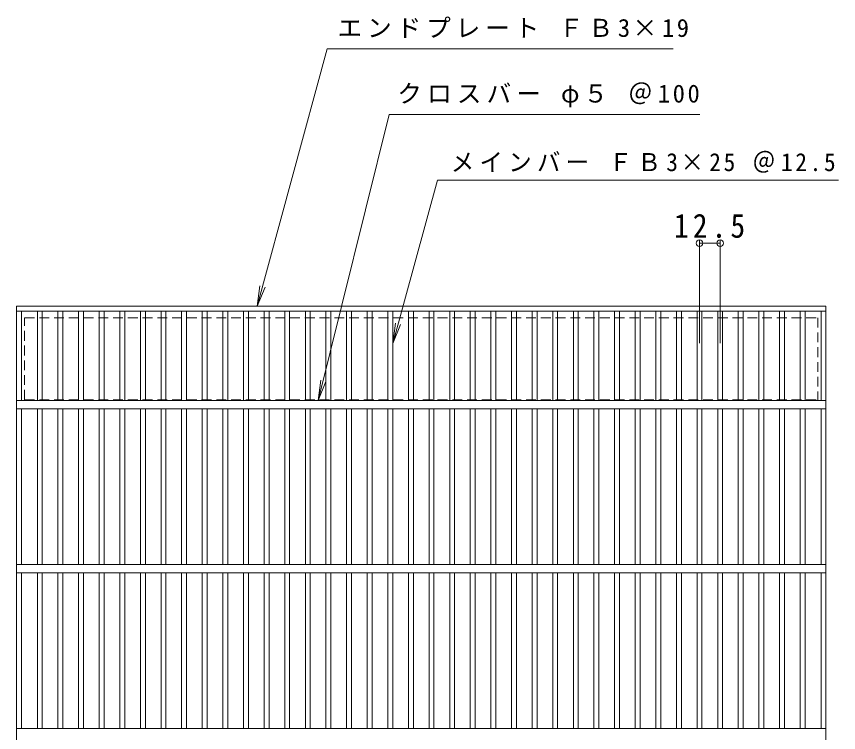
# Model space of a CAD drawing. Units: millimetres, scale not verified. Extents: x -685 to 892, y -689 to 649.
# Drawn here: x -683 to -182, y 212 to 649 of the extents above; entities that cross this region are included whole.
import ezdxf

# ---------------------------------------------------------------- set-up
doc = ezdxf.new("R2010")
doc.units = ezdxf.units.MM
doc.header["$LTSCALE"] = 5
doc.header["$PDMODE"] = 32
doc.header["$PDSIZE"] = 4
doc.linetypes.add('DASHED1', pattern=[1.8, 1.2, -0.6])
for name, color, linetype, lineweight in [('1-1_1-1ﾚｲﾔ', 2, 'Continuous', 9), ('1-2_1-2ﾚｲﾔ', 3, 'Continuous', 9), ('1-4_1-4ﾚｲﾔ', 7, 'Continuous', 9), ('1-5_1-5ﾚｲﾔ', 7, 'Continuous', 9)]:
    doc.layers.add(name, color=color, linetype=linetype, lineweight=lineweight)
doc.styles.add('ＭＳ ゴシック', font='')
doc.styles.get('ＭＳ ゴシック').set_extended_font_data('MS Gothic')

msp = doc.modelspace()

# ---------------------------------------------------------------- linework, layer by layer
at = {"layer": '1-1_1-1ﾚｲﾔ', "linetype": 'DASHED1'}
for p, q in [((-678.189, 464.824), (-194.189, 464.824)), ((-678.189, 414.825), (-678.189, 464.824)), ((-194.189, 464.824), (-194.189, 414.825)), ((-678.189, 414.825), (-194.189, 414.825))]:
    msp.add_line(p, q, dxfattribs=at)
at = {"layer": '1-2_1-2ﾚｲﾔ'}
for p, q in [((-683.189, 471.825), (-189.189, 471.825)), ((-683.189, -148.175), (-683.189, 471.825)), ((-189.189, 471.825), (-189.189, -148.175)), ((-683.189, 468.825), (-189.189, 468.825)), ((-680.188, 468.825), (-680.188, 414.326)), ((-670.429, 414.326), (-670.429, 468.825)), ((-667.429, 414.326), (-667.429, 468.825)), ((-657.849, 414.326), (-657.849, 468.825)), ((-654.849, 414.326), (-654.849, 468.825)), ((-645.269, 414.326), (-645.269, 468.825)), ((-642.269, 414.326), (-642.269, 468.825)), ((-632.688, 414.326), (-632.688, 468.825)), ((-629.689, 414.326), (-629.689, 468.825)), ((-620.108, 414.326), (-620.108, 468.825)), ((-617.109, 414.326), (-617.109, 468.825)), ((-607.529, 414.326), (-607.529, 468.825)), ((-604.529, 414.326), (-604.529, 468.825)), ((-594.949, 414.326), (-594.949, 468.825)), ((-591.948, 414.326), (-591.948, 468.825)), ((-582.369, 414.326), (-582.369, 468.825)), ((-579.369, 414.326), (-579.369, 468.825)), ((-569.789, 414.326), (-569.789, 468.825)), ((-566.789, 414.326), (-566.789, 468.825)), ((-557.209, 414.326), (-557.209, 468.825)), ((-554.209, 414.326), (-554.209, 468.825)), ((-544.629, 414.326), (-544.629, 468.825)), ((-541.629, 414.326), (-541.629, 468.825)), ((-532.049, 414.326), (-532.049, 468.825)), ((-529.048, 414.326), (-529.048, 468.825)), ((-519.469, 414.326), (-519.469, 468.825)), ((-516.468, 414.326), (-516.468, 468.825)), ((-506.889, 414.326), (-506.889, 468.825)), ((-503.888, 414.326), (-503.888, 468.825)), ((-494.308, 414.326), (-494.308, 468.825)), ((-491.308, 414.326), (-491.308, 468.825)), ((-481.729, 414.326), (-481.729, 468.825)), ((-478.728, 414.326), (-478.728, 468.825)), ((-469.149, 414.326), (-469.149, 468.825)), ((-466.149, 414.326), (-466.149, 468.825)), ((-456.569, 414.326), (-456.569, 468.825)), ((-453.568, 414.326), (-453.568, 468.825)), ((-443.989, 414.326), (-443.989, 468.825)), ((-440.989, 414.326), (-440.989, 468.825)), ((-431.408, 414.326), (-431.408, 468.825)), ((-428.409, 414.326), (-428.409, 468.825)), ((-418.829, 414.326), (-418.829, 468.825)), ((-415.829, 414.326), (-415.829, 468.825)), ((-406.249, 414.326), (-406.249, 468.825)), ((-403.249, 414.326), (-403.249, 468.825)), ((-393.668, 414.326), (-393.668, 468.825)), ((-390.668, 414.326), (-390.668, 468.825)), ((-381.088, 414.326), (-381.088, 468.825)), ((-378.088, 414.326), (-378.088, 468.825)), ((-368.509, 414.326), (-368.509, 468.825)), ((-365.508, 414.326), (-365.508, 468.825)), ((-355.928, 414.326), (-355.928, 468.825)), ((-352.928, 414.326), (-352.928, 468.825)), ((-343.348, 414.326), (-343.348, 468.825)), ((-340.348, 414.326), (-340.348, 468.825)), ((-330.769, 414.326), (-330.769, 468.825)), ((-327.769, 414.326), (-327.769, 468.825)), ((-318.189, 414.326), (-318.189, 468.825)), ((-315.188, 414.326), (-315.188, 468.825)), ((-305.609, 414.326), (-305.609, 468.825)), ((-302.608, 414.326), (-302.608, 468.825)), ((-293.028, 414.326), (-293.028, 468.825)), ((-290.028, 414.326), (-290.028, 468.825)), ((-280.448, 414.326), (-280.448, 468.825)), ((-277.448, 414.326), (-277.448, 468.825)), ((-267.868, 414.326), (-267.868, 468.825)), ((-264.868, 414.326), (-264.868, 468.825)), ((-255.288, 414.326), (-255.288, 468.825)), ((-252.289, 414.326), (-252.289, 468.825)), ((-242.708, 414.326), (-242.708, 468.825)), ((-239.709, 414.326), (-239.709, 468.825)), ((-230.128, 414.326), (-230.128, 468.825)), ((-227.129, 414.326), (-227.129, 468.825)), ((-217.548, 414.326), (-217.548, 468.825)), ((-214.549, 414.326), (-214.549, 468.825)), ((-204.968, 414.326), (-204.968, 468.825)), ((-201.968, 414.326), (-201.968, 468.825)), ((-192.189, 414.326), (-192.189, 468.825)), ((-683.189, 414.326), (-189.189, 414.326)), ((-683.189, 409.326), (-189.189, 409.326)), ((-680.188, 409.326), (-680.188, 314.326)), ((-670.429, 314.326), (-670.429, 409.326)), ((-667.429, 314.326), (-667.429, 409.326)), ((-657.849, 314.326), (-657.849, 409.326)), ((-654.849, 314.326), (-654.849, 409.326)), ((-645.269, 314.326), (-645.269, 409.326)), ((-642.269, 314.326), (-642.269, 409.326)), ((-632.688, 314.326), (-632.688, 409.326)), ((-629.689, 314.326), (-629.689, 409.326)), ((-620.108, 314.326), (-620.108, 409.326)), ((-617.109, 314.326), (-617.109, 409.326)), ((-607.529, 314.326), (-607.529, 409.326)), ((-604.529, 314.326), (-604.529, 409.326)), ((-594.949, 314.326), (-594.949, 409.326)), ((-591.948, 314.326), (-591.948, 409.326)), ((-582.369, 314.326), (-582.369, 409.326)), ((-579.369, 314.326), (-579.369, 409.326)), ((-569.789, 314.326), (-569.789, 409.326)), ((-566.789, 314.326), (-566.789, 409.326)), ((-557.209, 314.326), (-557.209, 409.326)), ((-554.209, 314.326), (-554.209, 409.326)), ((-544.629, 314.326), (-544.629, 409.326)), ((-541.629, 314.326), (-541.629, 409.326)), ((-532.049, 314.326), (-532.049, 409.326)), ((-529.048, 314.326), (-529.048, 409.326)), ((-519.469, 314.326), (-519.469, 409.326)), ((-516.468, 314.326), (-516.468, 409.326)), ((-506.889, 314.326), (-506.889, 409.326)), ((-503.888, 314.326), (-503.888, 409.326)), ((-494.308, 314.326), (-494.308, 409.326)), ((-491.308, 314.326), (-491.308, 409.326)), ((-481.729, 314.326), (-481.729, 409.326)), ((-478.728, 314.326), (-478.728, 409.326)), ((-469.149, 314.326), (-469.149, 409.326)), ((-466.149, 314.326), (-466.149, 409.326)), ((-456.569, 314.326), (-456.569, 409.326)), ((-453.568, 314.326), (-453.568, 409.326)), ((-443.989, 314.326), (-443.989, 409.326)), ((-440.989, 314.326), (-440.989, 409.326)), ((-431.408, 314.326), (-431.408, 409.326)), ((-428.409, 314.326), (-428.409, 409.326)), ((-418.829, 314.326), (-418.829, 409.326)), ((-415.829, 314.326), (-415.829, 409.326)), ((-406.249, 314.326), (-406.249, 409.326)), ((-403.249, 314.326), (-403.249, 409.326)), ((-393.668, 314.326), (-393.668, 409.326)), ((-390.668, 314.326), (-390.668, 409.326)), ((-381.088, 314.326), (-381.088, 409.326)), ((-378.088, 314.326), (-378.088, 409.326)), ((-368.509, 314.326), (-368.509, 409.326)), ((-365.508, 314.326), (-365.508, 409.326)), ((-355.928, 314.326), (-355.928, 409.326)), ((-352.928, 314.326), (-352.928, 409.326)), ((-343.348, 314.326), (-343.348, 409.326)), ((-340.348, 314.326), (-340.348, 409.326)), ((-330.769, 314.326), (-330.769, 409.326)), ((-327.769, 314.326), (-327.769, 409.326)), ((-318.189, 314.326), (-318.189, 409.326)), ((-315.188, 314.326), (-315.188, 409.326)), ((-305.609, 314.326), (-305.609, 409.326)), ((-302.608, 314.326), (-302.608, 409.326)), ((-293.028, 314.326), (-293.028, 409.326)), ((-290.028, 314.326), (-290.028, 409.326)), ((-280.448, 314.326), (-280.448, 409.326)), ((-277.448, 314.326), (-277.448, 409.326)), ((-267.868, 314.326), (-267.868, 409.326)), ((-264.868, 314.326), (-264.868, 409.326)), ((-255.288, 314.326), (-255.288, 409.326)), ((-252.289, 314.326), (-252.289, 409.326)), ((-242.708, 314.326), (-242.708, 409.326)), ((-239.709, 314.326), (-239.709, 409.326)), ((-230.128, 314.326), (-230.128, 409.326)), ((-227.129, 314.326), (-227.129, 409.326)), ((-217.548, 314.326), (-217.548, 409.326)), ((-214.549, 314.326), (-214.549, 409.326)), ((-204.968, 314.326), (-204.968, 409.326)), ((-201.968, 314.326), (-201.968, 409.326)), ((-192.189, 314.326), (-192.189, 409.326)), ((-683.189, 314.325), (-189.189, 314.325)), ((-683.189, 309.325), (-189.189, 309.325)), ((-680.188, 214.325), (-680.188, 309.325)), ((-670.429, 309.325), (-670.429, 214.325)), ((-667.429, 309.325), (-667.429, 214.325)), ((-657.849, 309.325), (-657.849, 214.325)), ((-654.849, 309.325), (-654.849, 214.325)), ((-645.269, 309.325), (-645.269, 214.325)), ((-642.269, 309.325), (-642.269, 214.325)), ((-632.688, 309.325), (-632.688, 214.325)), ((-629.689, 309.325), (-629.689, 214.325)), ((-620.108, 309.325), (-620.108, 214.325)), ((-617.109, 309.325), (-617.109, 214.325)), ((-607.529, 309.325), (-607.529, 214.325)), ((-604.529, 309.325), (-604.529, 214.325)), ((-594.949, 309.325), (-594.949, 214.325)), ((-591.948, 309.325), (-591.948, 214.325)), ((-582.369, 309.325), (-582.369, 214.325)), ((-579.369, 309.325), (-579.369, 214.325)), ((-569.789, 309.325), (-569.789, 214.325)), ((-566.789, 309.325), (-566.789, 214.325)), ((-557.209, 309.325), (-557.209, 214.325)), ((-554.209, 309.325), (-554.209, 214.325)), ((-544.629, 309.325), (-544.629, 214.325)), ((-541.629, 309.325), (-541.629, 214.325)), ((-532.049, 309.325), (-532.049, 214.325)), ((-529.048, 309.325), (-529.048, 214.325)), ((-519.469, 309.325), (-519.469, 214.325)), ((-516.468, 309.325), (-516.468, 214.325)), ((-506.889, 309.325), (-506.889, 214.325)), ((-503.888, 309.325), (-503.888, 214.325)), ((-494.308, 309.325), (-494.308, 214.325)), ((-491.308, 309.325), (-491.308, 214.325)), ((-481.729, 309.325), (-481.729, 214.325)), ((-478.728, 309.325), (-478.728, 214.325)), ((-469.149, 309.325), (-469.149, 214.325)), ((-466.149, 309.325), (-466.149, 214.325)), ((-456.569, 309.325), (-456.569, 214.325)), ((-453.568, 309.325), (-453.568, 214.325)), ((-443.989, 309.325), (-443.989, 214.325)), ((-440.989, 309.325), (-440.989, 214.325)), ((-431.408, 309.325), (-431.408, 214.325)), ((-428.409, 309.325), (-428.409, 214.325)), ((-418.829, 309.325), (-418.829, 214.325)), ((-415.829, 309.325), (-415.829, 214.325)), ((-406.249, 309.325), (-406.249, 214.325)), ((-403.249, 309.325), (-403.249, 214.325)), ((-393.668, 309.325), (-393.668, 214.325)), ((-390.668, 309.325), (-390.668, 214.325)), ((-381.088, 309.325), (-381.088, 214.325)), ((-378.088, 309.325), (-378.088, 214.325)), ((-368.509, 309.325), (-368.509, 214.325)), ((-365.508, 309.325), (-365.508, 214.325)), ((-355.928, 309.325), (-355.928, 214.325)), ((-352.928, 309.325), (-352.928, 214.325)), ((-343.348, 309.325), (-343.348, 214.325)), ((-340.348, 309.325), (-340.348, 214.325)), ((-330.769, 309.325), (-330.769, 214.325)), ((-327.769, 309.325), (-327.769, 214.325)), ((-318.189, 309.325), (-318.189, 214.325)), ((-315.188, 309.325), (-315.188, 214.325)), ((-305.609, 309.325), (-305.609, 214.325)), ((-302.608, 309.325), (-302.608, 214.325)), ((-293.028, 309.325), (-293.028, 214.325)), ((-290.028, 309.325), (-290.028, 214.325)), ((-280.448, 309.325), (-280.448, 214.325)), ((-277.448, 309.325), (-277.448, 214.325)), ((-267.868, 309.325), (-267.868, 214.325)), ((-264.868, 309.325), (-264.868, 214.325)), ((-255.288, 309.325), (-255.288, 214.325)), ((-252.289, 309.325), (-252.289, 214.325)), ((-242.708, 309.325), (-242.708, 214.325)), ((-239.709, 309.325), (-239.709, 214.325)), ((-230.128, 309.325), (-230.128, 214.325)), ((-227.129, 309.325), (-227.129, 214.325)), ((-217.548, 309.325), (-217.548, 214.325)), ((-214.549, 309.325), (-214.549, 214.325)), ((-204.968, 309.325), (-204.968, 214.325)), ((-201.968, 309.325), (-201.968, 214.325)), ((-192.189, 309.325), (-192.189, 214.325)), ((-683.189, 214.325), (-189.189, 214.325))]:
    msp.add_line(p, q, dxfattribs=at)
at = {"layer": '1-4_1-4ﾚｲﾔ'}
for p, q in [((-266.368, 449.295), (-266.368, 511.866)), ((-253.788, 449.295), (-253.788, 511.866)), ((-266.368, 510.366), (-253.788, 510.366))]:
    msp.add_line(p, q, dxfattribs=at)
for p in [(-266.368, 510.366), (-253.788, 510.366)]:
    msp.add_point(p, dxfattribs=at)
at = {"layer": '1-5_1-5ﾚｲﾔ'}
for p, q in [((-499.098, 414.326), (-455.79, 588.789)), ((-455.79, 588.789), (-266.224, 588.789)), ((-453.568, 449.075), (-426.27, 548.789)), ((-426.27, 548.789), (-181.525, 548.789)), ((-536.226, 471.825), (-534.594, 484.218)), ((-536.226, 471.825), (-531.442, 483.373)), ((-453.568, 449.075), (-451.937, 461.468)), ((-453.568, 449.075), (-448.785, 460.623)), ((-499.098, 414.326), (-497.467, 426.719)), ((-499.098, 414.326), (-494.315, 425.874))]:
    msp.add_line(p, q, dxfattribs=at)
msp.add_lwpolyline([(-536.226, 471.825), (-493.587, 628.789), (-282.55, 628.789)], dxfattribs=at)

# ---------------------------------------------------------------- texts
at = {"layer": '1-4_1-4ﾚｲﾔ', "color": 2, "insert": (-281.953, 513.366), "char_height": 14.66, "attachment_point": 7, "style": 'ＭＳ ゴシック'}
msp.add_mtext('\\T1.28;\\W0.9;12.5', dxfattribs=at)
at = {"layer": '1-5_1-5ﾚｲﾔ', "char_height": 11, "attachment_point": 7, "style": 'ＭＳ ゴシック'}
for s, insert in [('\\T1.2;エンドプレート\\~ＦＢ3×19', (-487.211, 635.467)), ('\\T1.21;クロスバー\\~φ５\\~＠100', (-450.764, 593.064)), ('\\T1.23;\\W0.95;メインバー\\~ＦＢ3×25\\~＠12.5', (-418.122, 553.21))]:
    msp.add_mtext(s, dxfattribs=dict(at, insert=insert))

doc.saveas('drawing.dxf')
